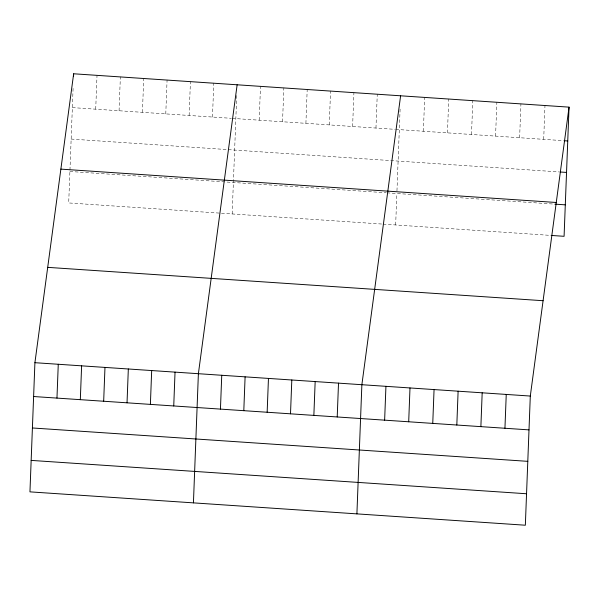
<?xml version="1.0" encoding="UTF-8"?>
<svg xmlns="http://www.w3.org/2000/svg" width="599" height="599" viewBox="0 0 599 599"><rect width="100%" height="100%" fill="white"/><g stroke="black" fill="none" stroke-linecap="round" stroke-linejoin="round"><path stroke-width="0.45" stroke-dasharray="3 2.25" d="M73.093 88.405L68.698 202.949L382.184 224.056M95.713 109.183L97.016 75.354M119.066 110.755L120.369 76.927M142.42 112.327L143.723 78.499M165.773 113.9L167.076 80.071M189.127 115.472L190.43 81.644M212.48 117.045L213.783 83.216M232.172 213.955L236.575 99.419M236.612 98.506L236.755 94.844M259.195 120.189L260.49 86.361M282.548 121.762L283.844 87.933M305.902 123.334L307.197 89.506M329.255 124.906L330.551 91.078M352.609 126.479L353.912 92.65M375.962 128.051L377.265 94.223M395.654 224.962L396.86 193.499M396.965 190.804L400.125 108.599M423.381 131.241L424.676 97.42M447.438 132.866L448.741 99.037M471.503 134.483L472.806 100.662M495.568 136.108L496.863 102.279M519.625 137.725L520.928 103.904M543.69 139.342L544.985 105.521M72.359 107.61L231.349 118.31M232.247 118.37L394.823 129.324M395.722 129.384L563.12 140.653M71.154 139.065L227.44 149.593M228.339 149.653L559.137 171.928M69.903 171.486L386.085 192.773M386.984 192.833L555.116 204.162M383.083 224.116L550.204 235.37"/><path stroke-width="0.9" d="M34.914 362.695L29.95 491.861L525.345 525.218L530.302 396.051L569.05 107.139L73.655 73.782L34.914 362.695L530.302 396.051M56.965 398.095L58.268 364.267M73.55 76.522L73.655 73.782M80.318 399.668L81.621 365.839M103.672 401.24L104.975 367.412M127.033 402.813L128.328 368.984M150.386 404.385L151.682 370.556M173.74 405.957L175.035 372.129M193.432 502.868L198.389 373.701L237.137 84.788M220.447 409.102L221.742 375.274M243.8 410.674L245.103 376.846M267.154 412.247L268.457 378.418M290.508 413.819L291.81 379.991M313.861 415.392L315.164 381.563M337.215 416.964L338.517 383.135M356.907 513.875L361.871 384.715L400.619 95.795M384.633 420.154L385.936 386.333M408.698 421.778L409.993 387.95M432.755 423.396L434.058 389.575M456.82 425.02L458.115 391.192M480.877 426.638L482.18 392.817M504.942 428.263L506.245 394.434M569.05 107.139L564.086 236.306L551.132 235.437M564.048 140.72L567.747 140.967M560.065 171.995L566.542 172.43M60.873 169.12L556.261 202.484M555.116 204.162L565.299 204.843M47.695 267.356L543.091 300.713M33.611 396.523L529.007 429.88M32.406 427.978L527.794 461.342M31.155 460.399L526.551 493.756"/></g></svg>
